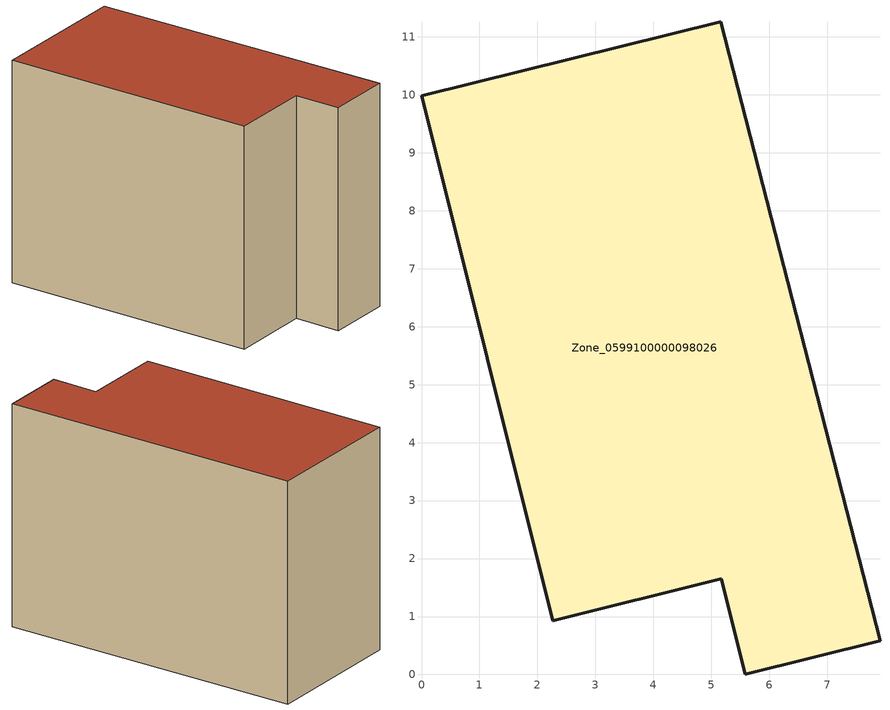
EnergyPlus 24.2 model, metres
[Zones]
Zone_0599100000098026
 floor ground (C_G): 0,9.98 5.16,11.27 7.91,0.58 5.58,0 5.17,1.65 2.26,0.92 z0
 wall outside (C_F): 5.16,11.27 0,9.98 2.26,0.92 5.17,1.65 5.58,0 7.91,0.58 5.16,11.27 z0:8.06
 roof outside (C_R): 7.91,0.58 5.16,11.27 0,9.98 2.26,0.92 5.17,1.65 5.58,0 z8.06
[BUILDING]
Pand.0599100000098026: North Axis=0; Terrain=City; Loads Convergence Tolerance Value=0.04; Temperature Convergence Tolerance Value=0.4; Solar Distribution=FullExterior; Maximum Number of Warmup Days=25; Minimum Number of Warmup Days=1
[Site:Location]
Rotterdam.The.Hague.AP_ZH_NLD Design_Conditions: Latitude=51.96; Longitude=4.45; Time Zone=1; Elevation=-4.5
[SITE:GROUNDTEMPERATURE:BUILDINGSURFACE]
18, 18, 18, 18, 18, 18, 18, 18, 18, 18, 18, 18
[MATERIAL] Thermal Absorptance=0.9; Solar Absorptance=0.7; Visible Absorptance=0.7
Name | Roughness | Thickness | Conductivity | Density | Specific Heat
G.TI.1975-1991 | MediumSmooth | 0.15 | 0.288461 | 540 | 1210
F.TI.1975-1991 | Rough | 0.3 | 0.230769 | 1920 | 840
R.TI.1975-1991 | MediumRough | 0.2 | 0.153846 | 1500 | 1000
[CONSTRUCTION]
C_G: G.TI.1975-1991
C_F: F.TI.1975-1991
C_R: R.TI.1975-1991
[ZONE]
Zone_0599100000098026: Type=1; Multiplier=1; Ceiling Height=Autocalculate; Volume=Autocalculate; Floor Area=autocalculate; Part of Total Floor Area=Yes
[ZONEINFILTRATION:DESIGNFLOWRATE]
Infil_Zone_0599100000098026: Zone or ZoneList or Space or SpaceList=Zone_0599100000098026; Schedule=AlwaysOn; Design Flow Rate Calculation Method=Flow/Area; Flow Rate per Floor Area=0.003; Constant Term Coefficient=1; Temperature Term Coefficient=0; Velocity Term Coefficient=0; Velocity Squared Term Coefficient=0
[HVACTEMPLATE:ZONE:IDEALLOADSAIRSYSTEM]
Zone_0599100000098026: Maximum Heating Supply Air Temperature=50; Minimum Cooling Supply Air Temperature=13; Maximum Heating Supply Air Humidity Ratio=0.0156; Minimum Cooling Supply Air Humidity Ratio=0.0077; Heating Limit=NoLimit; Cooling Limit=NoLimit; Dehumidification Control Type=ConstantSensibleHeatRatio; Cooling Sensible Heat Ratio=0.7; Dehumidification Setpoint=60; Humidification Control Type=None; Humidification Setpoint=30; Outdoor Air Method=None; Outdoor Air Flow Rate per Person=0.00944; Outdoor Air Flow Rate per Zone Floor Area=0; Outdoor Air Flow Rate per Zone=0; Demand Controlled Ventilation Type=None; Outdoor Air Economizer Type=NoEconomizer; Heat Recovery Type=None; Sensible Heat Recovery Effectiveness=0.7; Latent Heat Recovery Effectiveness=0.65
[ZONECONTROL:THERMOSTAT]
ThermostatControl_Zone_0599100000098026: Zone or ZoneList=Zone_0599100000098026; Control Type Schedule=DualSetpointControlType; Control 1=Thermostat_Zone_0599100000098026; Temperature Difference Between Cutout And Setpoint=0
[THERMOSTATSETPOINT:DUALSETPOINT]
Thermostat_Zone_0599100000098026: Heating Setpoint Temperature Schedule=HeatingSetpoint_Zone_0599100000098026; Cooling Setpoint Temperature Schedule=CoolingSetpoint_Zone_0599100000098026
[SCHEDULE:COMPACT]
HeatingSetpoint_Zone_0599100000098026: Through: 12/31, For: AllDays, Until: 24:00, 21
CoolingSetpoint_Zone_0599100000098026: Through: 12/31, For: AllDays, Until: 24:00, 24
DualSetpointControlType: Through: 12/31, For: AllDays, Until: 24:00, 4
AlwaysOn: Through: 12/31, For: AllDays, Until: 24:00, 1
